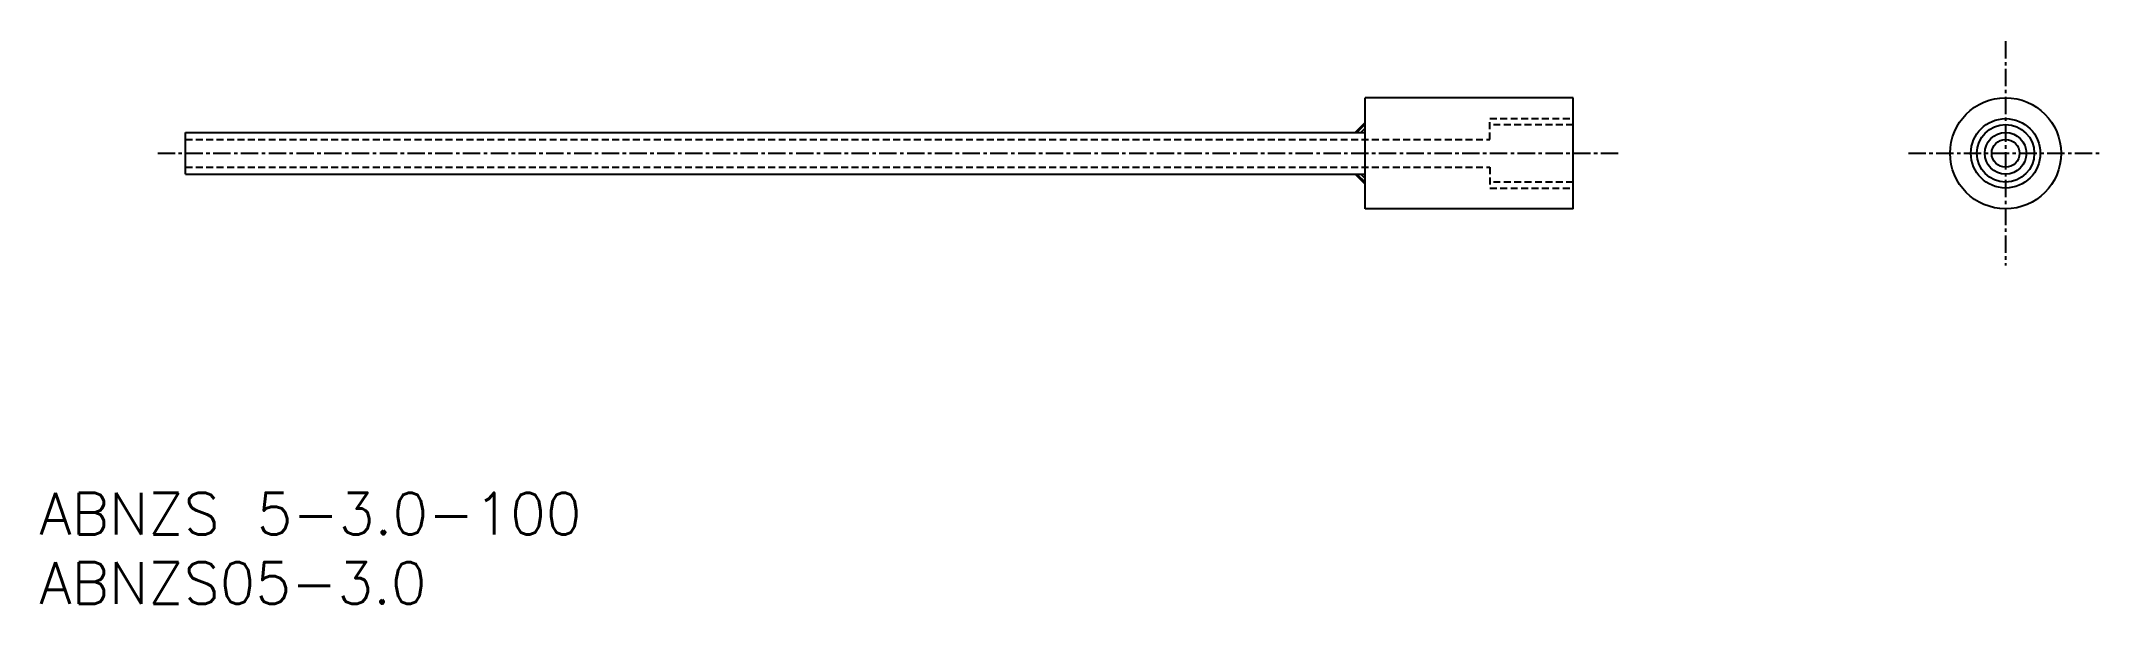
# Model space of a CAD drawing. Extents: x 0 to 149, y 0 to 41.
import ezdxf
from ezdxf.enums import TextEntityAlignment as Align

# ---------------------------------------------------------------- set-up
doc = ezdxf.new("R2010")
doc.units = 0
doc.linetypes.add('CENTER', pattern=[2, 1.25, -0.25, 0.25, -0.25])
doc.linetypes.add('DASHED', pattern=[0.75, 0.5, -0.25])
doc.layers.get('0').update_dxf_attribs({"linetype": 'CONTINUOUS'})
doc.layers.add('CENTER', color=1, linetype='CENTER')
doc.styles.get("Standard").update_dxf_attribs({"font": 'txt.shx'})

msp = doc.modelspace()

# ---------------------------------------------------------------- linework, layer by layer
at = {"color": 7, "linetype": 'CONTINUOUS'}
for p, q in [((95.52, 28.47), (95.52, 36.47)), ((110.52, 36.47), (95.52, 36.47)), ((110.52, 28.47), (110.52, 36.47)), ((95.52, 34.69), (94.8, 33.97)), ((94.92, 33.97), (95.52, 34.56)), ((95.21, 33.97), (95.52, 34.28)), ((10.52, 30.97), (10.52, 33.97)), ((10.52, 33.97), (95.52, 33.97)), ((95.49, 33.97), (95.52, 33.99)), ((95.52, 28.72), (95.52, 32.22)), ((10.52, 30.97), (95.52, 30.97)), ((95.52, 30.25), (94.8, 30.97)), ((94.92, 30.97), (95.52, 30.38)), ((95.21, 30.97), (95.52, 30.66)), ((95.49, 30.97), (95.52, 30.94)), ((110.52, 28.47), (95.52, 28.47))]:
    msp.add_line(p, q, dxfattribs=at)
at = {"color": 3, "linetype": 'DASHED'}
for p, q in [((104.52, 34.97), (110.52, 34.97)), ((104.52, 33.47), (104.52, 34.97)), ((110.52, 34.53), (104.52, 34.53)), ((10.52, 33.47), (104.52, 33.47)), ((10.52, 31.47), (104.52, 31.47)), ((104.52, 31.47), (104.52, 29.97)), ((110.52, 30.4), (104.52, 30.4)), ((104.52, 29.97), (110.52, 29.97))]:
    msp.add_line(p, q, dxfattribs=at)
at = {"color": 7, "linetype": 'CONTINUOUS'}
for radius in [4, 2.07, 1]:
    msp.add_circle((141.68, 32.47), radius, dxfattribs=at)
at = {"color": 3, "linetype": 'CONTINUOUS'}
for radius in [2.5, 1.5]:
    msp.add_circle((141.68, 32.47), radius, dxfattribs=at)
at = {"layer": 'CENTER', "color": 1, "linetype": 'CENTER'}
for p, q in [((141.68, 40.55), (141.68, 24.38)), ((8.52, 32.47), (113.92, 32.47)), ((134.68, 32.47), (148.68, 32.47))]:
    msp.add_line(p, q, dxfattribs=at)

# ---------------------------------------------------------------- texts
at = {"color": 7, "linetype": 'CONTINUOUS'}
for s, p in [('ABNZS 5-3.0-100', (0, 6.5)), ('ABNZS05-3.0', (0, 1.5))]:
    msp.add_text(s, height=3, dxfattribs=at).set_placement(p, align=Align.MIDDLE_LEFT)

doc.saveas('drawing.dxf')
